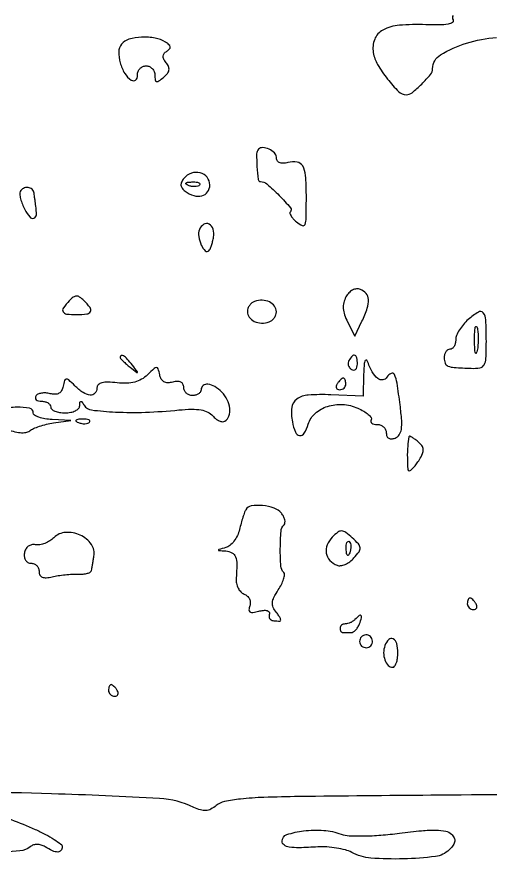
# Model space of a CAD drawing. Extents: x 0 to 5034, y 0 to 2560.
# Drawn here: x 4413.2 to 4495.1, y 2270.8 to 2419.4 of the extents above; entities that cross this region are included whole.
import ezdxf

# ---------------------------------------------------------------- set-up
doc = ezdxf.new("R2010")
doc.units = 0

msp = doc.modelspace()

# ---------------------------------------------------------------- linework, layer by layer
for points in [[(4039.932321, 2269.667715, 0.000064), (4084.731077, 2269.263702, 0.000011), (4132.120882, 2268.843403, 0.002588)], [(4648.5, 2283.373692, 0.000016), (4598.885535, 2284.40156, 0.000141), (4576.735697, 2284.853476, 0.000112), (4563.069516, 2285.125399, 0.006152), (4560.5, 2285.144331, -0.002622), (4559.259939, 2285.144711, -0.000295), (4556.44375, 2285.162003, -0.000358), (4553.092622, 2285.186952, -0.00029), (4549.5, 2285.218356, 0.003674), (4539.407469, 2285.238275, 0.000292), (4512.68601, 2285.079053, 0.00044), (4484.709252, 2284.871373, 0.000806), (4461.903307, 2284.645224, 0.005837), (4455.850616, 2284.504769, 0.018236), (4451.787918, 2284.214436, 0.024583), (4449.02413, 2283.777014, 0.122282), (4447.619218, 2283.099264, -0.053344), (4446.685864, 2282.479388, -0.100052), (4445.818838, 2282.229861, -0.092941), (4444.879675, 2282.328426, -0.041351), (4443.715911, 2282.783253, 0.100453), (4437.804075, 2284.324264, 0.005906), (4419.16167, 2285.12534, 0.006071), (4391.44418, 2285.65173, 0.001503)], [(4488.531488, 2419.690048, 0.1896), (4488.411566, 2419.345816, 0.129224), (4488.534087, 2418.944846, -0.408637), (4488.435428, 2418.50834, -0.0994), (4487.67517, 2418.209518, -0.041948), (4486.163988, 2418.069322, -0.012274), (4483.829263, 2418.106418, 0.0301), (4479.253361, 2418.016045, 0.102437), (4476.405785, 2417.184581, 0.178179), (4474.989116, 2415.6012, 0.138621), (4474.752687, 2413.285409, 0.088761), (4475.499783, 2411.243814, 0.03386), (4477.204966, 2408.727416, 0.030053), (4479.131525, 2406.545548, 0.199426), (4480.444925, 2406, 0.173131), (4481.440365, 2406.355333, 0.023402), (4483.115315, 2407.861898, 0.023273), (4484.642344, 2409.517763, 0.176397), (4485, 2410.5, -0.264167), (4486.369518, 2412.911248, -0.058802), (4490.863717, 2414.919623, -0.057171), (4496.0436, 2415.90815, -0.142389)]]:
    msp.add_lwpolyline(points, format="xyb")
for points in [[(4431.23761, 2414.75, 0.168515), (4430.768071, 2413.440938, 0.069282), (4431.011722, 2411.545523, 0.06713), (4431.790433, 2409.70497, 0.121319), (4432.929922, 2408.54331, 0.126744), (4433.336667, 2408.416852, 0.189028), (4433.685665, 2408.534197, 0.147528), (4433.9209, 2408.893363, 0.071849), (4434, 2409.440983, -0.095165), (4434.114295, 2410.036055, -0.09695), (4434.440625, 2410.542039, -0.098802), (4434.927627, 2410.880765, -0.103052), (4435.5, 2411, -0.107348), (4436.072293, 2410.875699, -0.099536), (4436.559375, 2410.523407, -0.095788), (4436.885941, 2409.996941, -0.091307), (4437, 2409.377555, 0.035306), (4437.05767, 2408.561861, 0.306971), (4437.289633, 2408.306205, 0.215989), (4437.690709, 2408.382165, 0.02003), (4438.512331, 2409.010234, 0.049512), (4439.160941, 2409.667028, 0.126631), (4439.436509, 2410.270653, 0.145126), (4439.368183, 2410.878724, 0.073278), (4438.963773, 2411.543651, -0.049285), (4438.538143, 2412.173557, -0.136617), (4438.420338, 2412.690196, -0.163957), (4438.593625, 2413.133832, -0.080125), (4439.058204, 2413.535972, 0.06555), (4439.52694, 2413.918512, 0.224331), (4439.645306, 2414.282947, 0.179998), (4439.445031, 2414.664381, 0.041609), (4438.856763, 2415.109687, 0.098759), (4437.068041, 2415.799152, 0.054603), (4434.722145, 2415.944605, 0.0556), (4432.522565, 2415.593568, 0.157066)], [(4454.918758, 2396.583333, 0.193471), (4454.58907, 2395.782347, 0.017433), (4454.647921, 2393.571578, 0.014671), (4454.848704, 2391.366781, 0.379443), (4455.262433, 2391, -0.18226), (4456.380773, 2390.578336, -0.018441), (4458.481358, 2388.589806, -0.01531), (4460.440632, 2386.466752, -0.39365), (4460.415228, 2385.748561, 0.272512), (4460.345871, 2385.480623, 0.067992), (4460.535563, 2385.049594, 0.050636), (4460.925438, 2384.538378, 0.031346), (4461.475834, 2384.020056, 0.065177), (4462.479899, 2383.38698, 0.438873), (4462.963318, 2383.588377, 0.084515), (4463.16006, 2384.667704, 0.003325), (4463.180341, 2388.705126, 0.01846), (4463.051655, 2392.042341, 0.111047), (4462.547389, 2393.692082, 0.22717), (4461.57604, 2394.365505, 0.104181), (4459.999004, 2394.289489, -0.047928), (4459.125128, 2394.148468, -0.125278), (4458.504533, 2394.264635, -0.173113), (4458.134968, 2394.628138, -0.11319), (4458, 2395.216702, 0.208176), (4457.67708, 2395.958685, 0.083281), (4456.73282, 2396.58226, 0.084508), (4455.649574, 2396.857528, 0.223184)], [(4442.031357, 2391.537783, 0.059128), (4441.617012, 2390.897852, 0.138195), (4441.514766, 2390.341767, 0.14386), (4441.718811, 2389.828785, 0.066181), (4442.237669, 2389.321326, 0.084789), (4443.728649, 2388.558422, 0.139054), (4445.136446, 2388.519784, 0.17962), (4446.119686, 2389.198749, 0.153949), (4446.5, 2390.404671, 0.170357), (4446.035883, 2391.727331, 0.163308), (4444.838942, 2392.498071, 0.147205), (4443.317217, 2392.431108, 0.136281)], [(4444.729167, 2390.395833, -0.126455), (4444.402231, 2390.202593, -0.060344), (4443.916927, 2390.123424, -0.05415), (4443.359369, 2390.160852, -0.051402), (4442.8125, 2390.316886, -0.054073), (4442.395823, 2390.538436, -0.470617), (4442.37858, 2390.720685, -0.168741), (4442.670344, 2390.862007, -0.018894), (4443.416667, 2390.921053, -0.028489), (4444.112848, 2390.910055, -0.077125), (4444.592839, 2390.799335, -0.208169), (4444.77538, 2390.614691, -0.296942)], [(4413.720165, 2389.25, 0.156849), (4413.642348, 2388.813894, 0.031796), (4413.799063, 2388.033391, 0.030683), (4414.107601, 2387.111828, 0.024551), (4414.547462, 2386.161544, 0.04708), (4415.386184, 2384.872092, 0.309746), (4416.08404, 2384.656779, 0.317032), (4416.523235, 2385.228199, 0.048043), (4416.439866, 2386.75, -0.001731), (4416.358043, 2387.30154, -0.001195), (4416.269054, 2387.926562, -0.001204), (4416.186369, 2388.527973, -0.002466), (4416.125, 2389, 0.177963), (4415.78549, 2389.657597, 0.160964), (4415.085174, 2389.972672, 0.148379), (4414.290333, 2389.818965, 0.150476)], [(4444.715727, 2382.701581, 0.130856), (4444.587008, 2381.493806, 0.066284), (4445.022233, 2380.016118, 0.09377), (4445.710454, 2379.022557, 0.415744), (4446.350558, 2379.02896, 0.092385), (4446.549751, 2379.327405, 0.019189), (4446.776305, 2379.918657, 0.019543), (4446.989099, 2380.635758, 0.017347), (4447.154931, 2381.396256, 0.115991), (4447.084885, 2382.770011, 0.202069), (4446.378502, 2383.64235, 0.273466), (4445.444985, 2383.60264, 0.158302)], [(4470.028048, 2371.052408, 0.065067), (4469.651708, 2370.056947, 0.073737), (4469.565831, 2369.040521, 0.065461), (4469.780121, 2367.94782, 0.038567), (4470.300924, 2366.72108), (4471.576261, 2364.262866), (4472.78813, 2366.830798, 0.026501), (4473.708428, 2369.0828, 0.096374), (4473.927364, 2370.605483, 0.164736), (4473.5174, 2371.644277, 0.126153), (4472.515254, 2372.355773, 0.118195), (4471.854887, 2372.442852, 0.094907), (4471.166845, 2372.234953, 0.083404), (4470.5318, 2371.753084, 0.066064)], [(4422.221549, 2370.392085, 0.030352), (4421.189074, 2369.142825, 0.287775), (4421.142956, 2368.481098, 0.25048), (4421.732866, 2368.08688, 0.024567), (4423.5, 2368, 0.026923), (4425.261894, 2368.094941, 0.254247), (4425.862883, 2368.51107, 0.288335), (4425.798269, 2369.194961, 0.03245), (4424.721549, 2370.421308, 0.042722), (4424.008899, 2371.021573, 0.157868), (4423.454226, 2371.194044, 0.159462), (4422.907173, 2371.007917, 0.043835)], [(4454.25, 2370.269359, 0.08539), (4453.772218, 2370.004617, 0.068363), (4453.367188, 2369.576698, 0.068573), (4453.093609, 2369.056902, 0.087107), (4453, 2368.523655, 0.159564), (4453.320915, 2367.543656, 0.123592), (4454.190892, 2366.822789, 0.10519), (4455.427772, 2366.524825, 0.090851), (4456.75, 2366.730641, 0.08539), (4457.227782, 2366.995383, 0.068363), (4457.632812, 2367.423302, 0.068573), (4457.906391, 2367.943098, 0.087107), (4458, 2368.476345, 0.159564), (4457.679085, 2369.456344, 0.123592), (4456.809108, 2370.177211, 0.10519), (4455.572228, 2370.475175, 0.090851)], [(4491.160323, 2367.139048, 0.038764), (4490.333689, 2366.301528, 0.037313), (4489.634595, 2365.336184, 0.039699), (4489.151162, 2364.391114, 0.098687), (4489, 2363.632705, -0.059344), (4488.925629, 2363.008301, -0.078271), (4488.70625, 2362.479607, -0.096675), (4488.381426, 2362.125502, -0.160289), (4488, 2362, 0.148195), (4487.618646, 2361.884432, 0.098894), (4487.29375, 2361.559375, 0.082425), (4487.074694, 2361.073457, 0.064853), (4487, 2360.5, 0.091518), (4487.171177, 2359.572621, 0.212069), (4487.659878, 2359.081569, 0.077014), (4488.733127, 2358.845931, 0.006146), (4491.642857, 2358.7, 0.050879), (4493.178075, 2358.798157, 0.2252), (4493.901138, 2359.301939, 0.119529), (4494.222569, 2360.41419, 0.01085), (4494.285714, 2363.32381, 0.010249), (4494.208207, 2367.104671, 0.162749), (4493.757546, 2368.288783, 0.376492), (4492.910776, 2368.429182, 0.039672)], [(4492.707261, 2361.761659, -0.082665), (4492.54341, 2361.319562, -0.67161), (4492.394187, 2361.339362, -0.053901), (4492.284834, 2362.071102, -0.008901), (4492.252183, 2363.5, -0.009782), (4492.273069, 2364.938425, -0.038992), (4492.37161, 2365.814362, -0.417468), (4492.523779, 2365.916221, -0.285845), (4492.68708, 2365.761659, -0.041951), (4492.830983, 2364.934218, -0.020826), (4492.880728, 2363.869594, -0.020511), (4492.840609, 2362.754739, -0.028254)], [(4431, 2360.622445, 0.184603), (4431.08115, 2360.410139, 0.013803), (4431.514063, 2359.952641, 0.017649), (4432.079598, 2359.425681, 0.012436), (4432.75, 2358.872445, 0.001576), (4433.879507, 2357.99236, 0.377591), (4434, 2358, 0.377591), (4434.00764, 2358.120493, 0.001576), (4433.127555, 2359.25, 0.017685), (4432.23668, 2360.306759, 0.065617), (4431.573889, 2360.869516, 0.241985), (4431.193395, 2360.90695, 0.307699)], [(4470.542705, 2360.069098, 0.108373), (4470.401101, 2359.665803, 0.099685), (4470.434921, 2359.22714, 0.095498), (4470.639411, 2358.820631, 0.090427), (4470.983688, 2358.510081, 0.136093), (4471.36964, 2358.397824, 0.190788), (4471.701458, 2358.524436, 0.140899), (4471.925389, 2358.890269, 0.067432), (4472, 2359.440983, 0.039415), (4471.914842, 2360.519563, 0.25701), (4471.592818, 2360.933879, 0.315493), (4471.13314, 2360.838655, 0.050477)], [(4473.078947, 2357.698612), (4473, 2353.897225), (4467.416858, 2354.123102, 0.026097), (4463.513786, 2354.077247, 0.13841), (4461.518685, 2353.373741, 0.215643), (4460.66583, 2351.924597, 0.074145), (4460.767607, 2349.435354, 0.047774), (4461.28338, 2347.670691, 0.269871), (4462.0258, 2347.089986, 0.304184), (4462.818473, 2347.476795, 0.054779), (4463.518181, 2349.057284, -0.135637), (4464.725765, 2350.912728, -0.103392), (4466.841018, 2352.118664, -0.093656), (4469.455267, 2352.448051, -0.089056), (4472.059821, 2351.813227, -0.028501), (4473.096223, 2351.28193, -0.047376), (4473.891425, 2350.707751, -0.063566), (4474.360444, 2350.177053, -0.295799), (4474.368861, 2349.787813, 0.19239), (4474.31665, 2349.489799, 0.184653), (4474.482953, 2349.23142, 0.108852), (4474.877993, 2349.056491, 0.050044), (4475.440983, 2349, -0.093101), (4476.036107, 2348.888218, -0.09635), (4476.542039, 2348.568594, -0.099211), (4476.880653, 2348.09174, -0.105311), (4477, 2347.531385, 0.093956), (4477.106708, 2346.968534, 0.168649), (4477.40938, 2346.615594, 0.152116), (4477.892043, 2346.504693, 0.072713), (4478.519269, 2346.645768, 0.151858), (4479.231864, 2347.2078, 0.113362), (4479.601355, 2348.144278, 0.056951), (4479.657574, 2349.693859, 0.012324), (4479.383801, 2352.364383, 0.006872), (4478.850502, 2356.133754, 0.072074), (4478.393593, 2357.620326, 0.416238), (4477.826111, 2357.82097, 0.143019), (4477.107356, 2357.173705, -0.222282), (4476.371621, 2356.691917, -0.212275), (4475.50998, 2356.935979, -0.096399), (4474.579996, 2358.076114, -0.034377), (4473.71322, 2360, 0.358048), (4473.500477, 2360.124242, 0.293733), (4473.297831, 2359.942717, 0.048188), (4473.145538, 2359.069281, 0.01389)], [(4435.715993, 2357.573157, -0.065804), (4434.703778, 2356.79728, -0.066506), (4433.52829, 2356.314432, -0.058211), (4432.134341, 2356.117078, -0.035157), (4430.465993, 2356.193763, 0.022528), (4428.893741, 2356.305849, 0.06979), (4427.839085, 2356.185916, 0.130111), (4427.230802, 2355.844585, 0.202885), (4427, 2355.299199, -0.182045), (4426.655019, 2354.383085, -0.241926), (4425.84019, 2354.061618, -0.124061), (4424.598437, 2354.509015, -0.048219), (4423.178571, 2355.678593, 0.010725), (4422.123613, 2356.689253, 0.199696), (4421.699182, 2356.843366, 0.319925), (4421.409016, 2356.615752, 0.024022), (4421.158807, 2355.585809, -0.079169), (4420.888229, 2354.840611, -0.138273), (4420.429071, 2354.377494, -0.128973), (4419.770505, 2354.203458, -0.064491), (4418.909803, 2354.313336, 0.048413), (4418.138484, 2354.437042, 0.056513), (4417.397908, 2354.399514, 0.065497), (4416.795448, 2354.216879, 0.149108), (4416.441979, 2353.90612, 0.159385), (4416.358858, 2353.562686, 0.191145), (4416.504431, 2353.266173, 0.126121), (4416.884171, 2353.065685, 0.05878), (4417.440983, 2353, -0.062283), (4418.037096, 2352.925455, -0.080552), (4418.542039, 2352.70625, -0.097988), (4418.879982, 2352.381379, -0.153634), (4419, 2352, 0.226478), (4419.182831, 2351.617064, 0.074992), (4419.734375, 2351.29375, 0.057076), (4420.542644, 2351.073116, 0.038131), (4421.5, 2351, 0.047987), (4422.45788, 2351.092143, 0.067455), (4423.270123, 2351.367188, 0.087009), (4423.820544, 2351.772561, 0.189774), (4424.015313, 2352.25, -0.024618), (4424.051545, 2352.838635, -0.359845), (4424.190608, 2352.97328, -0.25944), (4424.398553, 2352.878098, -0.016876), (4424.786858, 2352.31063, 0.224462), (4426.078806, 2351.495516, 0.017877), (4430.214506, 2351.141097, 0.021619), (4435.363631, 2351.107594, 0.015178), (4441.148095, 2351.496189, -0.0195), (4443.36461, 2351.625863, -0.047539), (4444.994513, 2351.502464, -0.067307), (4446.181228, 2351.12888, -0.110111), (4447.011402, 2350.486261, 0.051652), (4447.541984, 2349.966747, 0.065236), (4448.130111, 2349.613118, 0.079051), (4448.683572, 2349.46985, 0.163715), (4449.113307, 2349.570027, 0.176397), (4449.806403, 2350.448435, 0.107092), (4449.947303, 2351.779694, 0.089092), (4449.509983, 2353.26885, 0.080686), (4448.571429, 2354.571429, 0.058221), (4447.350245, 2355.537102, 0.108762), (4446.165968, 2355.950838, 0.199327), (4445.349922, 2355.721414, 0.229726), (4445, 2355, -0.148195), (4444.884432, 2354.618646, -0.098894), (4444.559375, 2354.29375, -0.082425), (4444.073457, 2354.074694, -0.064853), (4443.5, 2354, -0.092647), (4442.927393, 2354.107019, -0.096212), (4442.440625, 2354.413124, -0.099296), (4442.114852, 2354.86978, -0.10582), (4442, 2355.40638, 0.119974), (4441.865397, 2355.959274, 0.163819), (4441.49942, 2356.313036, 0.122128), (4440.89955, 2356.435026, 0.053388), (4440.091193, 2356.313596, -0.06441), (4439.229856, 2356.203496, -0.128984), (4438.571054, 2356.377382, -0.138346), (4438.111827, 2356.840445, -0.079167), (4437.841193, 2357.585809, 0.023631), (4437.586959, 2358.635894, 0.334711), (4437.295393, 2358.85299, 0.188232), (4436.864395, 2358.681811, 0.008808)], [(4468.5, 2356, 0.082592), (4468.343488, 2355.6179, 0.161196), (4468.3746, 2355.29375, 0.182303), (4468.586039, 2355.078288, 0.108972), (4468.940983, 2355, 0.093332), (4469.345238, 2355.076123, 0.09642), (4469.688914, 2355.29375, 0.099167), (4469.918938, 2355.618444, 0.105053), (4470, 2356, 0.042167), (4469.967655, 2356.382849, 0.061769), (4469.870461, 2356.70625, 0.081139), (4469.727648, 2356.92554, 0.210953), (4469.559017, 2357, 0.151918), (4469.34829, 2356.934461, 0.038439), (4469.066025, 2356.70625, 0.035638), (4468.768994, 2356.382774, 0.029505)], [(4409.206814, 2350.806814, 0.121793), (4408.816296, 2350.159751, 0.244165), (4408.919376, 2349.587907, 0.109954), (4409.608014, 2349.014362, 0.019355), (4411.143346, 2348.297681, 0.028768), (4412.522419, 2347.809068, 0.047559), (4413.735156, 2347.578426, 0.059779), (4414.716557, 2347.604462, 0.137086), (4415.386532, 2347.902381, -0.071107), (4416.014659, 2348.28655, -0.021949), (4417.054169, 2348.681443, -0.021465), (4418.269806, 2349.02605, -0.022033), (4419.5, 2349.261683), (4422.5, 2349.700336), (4419.25, 2349.850168, -0.029043), (4418.004932, 2349.9803, -0.04449), (4416.954687, 2350.249737, -0.05478), (4416.219032, 2350.604647, -0.258498), (4416, 2351, 0.359486), (4415.345637, 2351.792519, 0.05476), (4413.144965, 2351.971122, 0.051532), (4410.71444, 2351.649893, 0.138634)], [(4423.8125, 2349.316886, 0.051402), (4424.359369, 2349.160852, 0.05415), (4424.916927, 2349.123424, 0.060344), (4425.402231, 2349.202593, 0.126455), (4425.729167, 2349.395833, 0.296942), (4425.77538, 2349.614691, 0.208169), (4425.592839, 2349.799335, 0.077125), (4425.112848, 2349.910055, 0.028489), (4424.416667, 2349.921053, 0.018894), (4423.670344, 2349.862007, 0.168741), (4423.37858, 2349.720685, 0.470617), (4423.395823, 2349.538436, 0.054073)], [(4480.918758, 2346.872445, 0.037068), (4480.691109, 2345.26474, 0.019098), (4480.633421, 2343.231927, 0.009937), (4480.691665, 2341.27099, 0.399769), (4480.976432, 2341, 0.185978), (4481.254921, 2341.107297, 0.024546), (4481.71081, 2341.56245, 0.025766), (4482.217104, 2342.181413, 0.018961), (4482.71467, 2342.914722, 0.036668), (4483.257288, 2343.944534, 0.124269), (4483.380628, 2344.688148, 0.144024), (4483.129869, 2345.336616, 0.05581), (4482.455217, 2346.037167, 0.016895), (4481.891048, 2346.474061, 0.031812), (4481.403605, 2346.780715, 0.040673), (4481.04131, 2346.94105, 0.449987)], [(4452.697275, 2334.25, 0.044783), (4452.496379, 2333.802247, 0.008084), (4452.212426, 2332.934, 0.008658), (4451.913061, 2331.903005, 0.007742), (4451.637577, 2330.823193, -0.052923), (4451.263327, 2329.765401, -0.051385), (4450.672463, 2328.798398, -0.055755), (4449.965954, 2328.058862, -0.11075), (4449.249318, 2327.689194, 0.001931), (4448.074334, 2327.377255, 0.339351), (4448.000537, 2327.280806, 0.392167), (4448.076759, 2327.198767, 0.002119), (4449.25, 2327.116001, -0.106164), (4450.322754, 2326.810167, -0.181293), (4450.931249, 2326.120353, -0.093739), (4451.163104, 2324.825816, -0.017031), (4451.055901, 2322.378014, 0.069276), (4451.107714, 2321.522721, 0.06751), (4451.390797, 2320.706002, 0.072838), (4451.852884, 2320.0503, 0.111732), (4452.428351, 2319.665868, -0.093813), (4452.97379, 2319.328836, -0.097034), (4453.35063, 2318.819273, -0.099393), (4453.501601, 2318.215894, -0.103732), (4453.404151, 2317.610817, 0.070817), (4453.25153, 2316.944015, 0.289216), (4453.434607, 2316.591893, 0.170494), (4453.946982, 2316.493072, 0.027149), (4454.963599, 2316.700732, -0.037757), (4455.781983, 2316.849907, -0.089707), (4456.396768, 2316.804259, -0.172379), (4456.728992, 2316.579668, -0.232111), (4456.79259, 2316.227769, 0.100136), (4456.746678, 2315.638388, 0.217841), (4456.978992, 2315.26019, 0.12296), (4457.548834, 2315.05458, 0.025403), (4458.622445, 2315, 0.402809), (4458.753447, 2315.125978, 0.108231), (4458.69758, 2315.439154, 0.051845), (4458.43718, 2315.920666, 0.023348), (4458.004155, 2316.494994, -0.066541), (4457.459524, 2317.364005, -0.128332), (4457.320188, 2318.16759, -0.096816), (4457.581595, 2319.088394, -0.027606), (4458.329662, 2320.380375, 0.028012), (4458.884686, 2321.340746, 0.040355), (4459.255276, 2322.249131, 0.046415), (4459.416778, 2322.992529, 0.230601), (4459.281285, 2323.385381, -0.181839), (4458.774242, 2324.503775, -0.017788), (4458.682779, 2327.518434, -0.017893), (4458.806456, 2330.531362, -0.179024), (4459.324657, 2331.657991, 0.171918), (4459.492554, 2332.010146, 0.082297), (4459.462194, 2332.516912, 0.066538), (4459.246292, 2333.095866, 0.050768), (4458.868879, 2333.657991, 0.137815), (4457.613603, 2334.524473, 0.058725), (4455.600574, 2334.959742, 0.060137), (4453.660917, 2334.912214, 0.232801)], [(4419.551378, 2329.408521, -0.057634), (4418.852219, 2328.854316, -0.047706), (4418.000125, 2328.432383, -0.049658), (4417.13129, 2328.196406, -0.086287), (4416.386029, 2328.20101, 0.097993), (4415.712012, 2328.189525, 0.10824), (4415.119437, 2327.919162, 0.105236), (4414.682288, 2327.418135, 0.088175), (4414.452074, 2326.75, 0.078284), (4414.452291, 2326.077986, 0.105227), (4414.669678, 2325.511225, 0.12116), (4415.069458, 2325.136009, 0.128848), (4415.588484, 2325, -0.101285), (4416.127127, 2324.889756, -0.098446), (4416.585367, 2324.576241, -0.0974), (4416.892356, 2324.10801, -0.096836), (4417, 2323.557418, 0.121206), (4417.147751, 2322.956865, 0.178391), (4417.546658, 2322.596081, 0.116245), (4418.234881, 2322.491546, 0.038536), (4419.25, 2322.653019, -0.020892), (4420.274656, 2322.853274, -0.012682), (4421.5, 2323.008319, -0.012699), (4422.72568, 2323.100547, -0.021804), (4423.75, 2323.106803, 0.031155), (4424.617413, 2323.128317, 0.046811), (4425.361538, 2323.264218, 0.058158), (4425.892596, 2323.482747, 0.244992), (4426.076511, 2323.761202, -0.012077), (4426.126982, 2324.155382, -0.003172), (4426.227072, 2324.784207, -0.003219), (4426.350207, 2325.498859, -0.003295), (4426.481615, 2326.206312, 0.205522), (4426.032444, 2328.261683, 0.130077), (4424.113917, 2329.850094, 0.124085), (4421.587084, 2330.325404, 0.183112)], [(4467.661344, 2329.518487, 0.102507), (4466.784814, 2328.183815, 0.136816), (4466.63379, 2326.748761, 0.143584), (4467.244425, 2325.492067, 0.117248), (4468.483363, 2324.644758, 0.131302), (4469.109153, 2324.578619, 0.062663), (4469.892378, 2324.804665, 0.055715), (4470.70272, 2325.265898, 0.051663), (4471.414139, 2325.905125, 0.028485), (4472.288817, 2326.989844, 0.177838), (4472.475701, 2327.666005, 0.165737), (4472.186783, 2328.329246, 0.023984), (4471.12695, 2329.385112, 0.02337), (4469.98219, 2330.327679, 0.152065), (4469.287329, 2330.573699, 0.174634), (4468.626972, 2330.364123, 0.033088)], [(4470.683114, 2326.8125, -0.054073), (4470.461564, 2326.395823, -0.470617), (4470.279315, 2326.37858, -0.168741), (4470.137993, 2326.670344, -0.018894), (4470.078947, 2327.416667, -0.028489), (4470.089945, 2328.112848, -0.077125), (4470.200665, 2328.592839, -0.208169), (4470.385309, 2328.77538, -0.296942), (4470.604167, 2328.729167, -0.126455), (4470.797407, 2328.402231, -0.060344), (4470.876576, 2327.916927, -0.05415), (4470.839148, 2327.359369, -0.051402)], [(4491, 2318, 0.105053), (4491.081062, 2317.618444, 0.099167), (4491.311086, 2317.29375, 0.09642), (4491.654762, 2317.076123, 0.093332), (4492.059017, 2317, 0.108972), (4492.413961, 2317.078288, 0.182303), (4492.6254, 2317.29375, 0.161196), (4492.656512, 2317.6179, 0.082592), (4492.5, 2318, 0.029505), (4492.231006, 2318.382774, 0.035638), (4491.933975, 2318.70625, 0.038439), (4491.65171, 2318.934461, 0.151918), (4491.440983, 2319, 0.210953), (4491.272352, 2318.92554, 0.081139), (4491.129539, 2318.70625, 0.061769), (4491.032345, 2318.382849, 0.042167)], [(4471.583333, 2315.25, -0.052335), (4471.228895, 2314.962896, -0.038368), (4470.784375, 2314.720313, -0.03908), (4470.322312, 2314.554398, -0.066753), (4469.916667, 2314.5, 0.080377), (4469.566533, 2314.443348, 0.091482), (4469.269271, 2314.279687, 0.100741), (4469.070525, 2314.036048, 0.121457), (4469, 2313.75, 0.064853), (4469.037347, 2313.463272, 0.082425), (4469.146875, 2313.220313, 0.098894), (4469.309323, 2313.057784, 0.148195), (4469.5, 2313), (4470.115447, 2313), (4470.893011, 2313, 0.13875), (4471.276919, 2313.108626, 0.061199), (4471.692784, 2313.440625, 0.053891), (4472.075237, 2313.926204, 0.048303), (4472.361626, 2314.5, 0.017087), (4472.732153, 2315.573908, 0.282682), (4472.64138, 2315.925122, 0.382862), (4472.333886, 2315.936073, 0.02243)], [(4472.552786, 2312.08541, 0.099038), (4472.401684, 2311.679226, 0.097945), (4472.417584, 2311.244476, 0.097945), (4472.597789, 2310.848514, 0.099038), (4472.91459, 2310.552786, 0.099038), (4473.320774, 2310.401684, 0.097945), (4473.755524, 2310.417584, 0.097945), (4474.151486, 2310.597789, 0.099038), (4474.447214, 2310.91459, 0.099038), (4474.598316, 2311.320774, 0.097945), (4474.582416, 2311.755524, 0.097945), (4474.402211, 2312.151486, 0.099038), (4474.08541, 2312.447214, 0.099038), (4473.679226, 2312.598316, 0.097945), (4473.244476, 2312.582416, 0.097945), (4472.848514, 2312.402211, 0.099038)], [(4476.754296, 2310.75, 0.089289), (4476.537826, 2309.520578, 0.084394), (4476.755902, 2308.266768, 0.101579), (4477.318399, 2307.334864, 0.209296), (4478.083333, 2307, 0.240212), (4478.43489, 2307.179239, 0.069203), (4478.730729, 2307.734375, 0.053056), (4478.933141, 2308.542463, 0.034869), (4479, 2309.5, 0.061555), (4478.802613, 2311.097267, 0.207133), (4478.175642, 2311.914523, 0.339929), (4477.413745, 2311.801368, 0.104278)], [(4429, 2303, 0.105053), (4429.081062, 2302.618444, 0.099167), (4429.311086, 2302.29375, 0.09642), (4429.654762, 2302.076123, 0.093332), (4430.059017, 2302, 0.108972), (4430.413961, 2302.078288, 0.182303), (4430.6254, 2302.29375, 0.161196), (4430.656512, 2302.6179, 0.082592), (4430.5, 2303, 0.029505), (4430.231006, 2303.382774, 0.035638), (4429.933975, 2303.70625, 0.038439), (4429.65171, 2303.934461, 0.151918), (4429.440983, 2304, 0.210953), (4429.272352, 2303.92554, 0.081139), (4429.129539, 2303.70625, 0.061769), (4429.032345, 2303.382849, 0.042167)], [(4416.305718, 2278.982915, -0.015873), (4418.104232, 2278.118091, -0.023299), (4419.621055, 2277.23638, -0.020227), (4420.764037, 2276.431411, -0.233289), (4421, 2275.953206, -0.171988), (4420.774911, 2275.318186, -0.226552), (4420.22748, 2275.057834, -0.108922), (4419.308247, 2275.262082, -0.032091), (4418.033538, 2275.95811, 0.064167), (4417.362896, 2276.270394, 0.075019), (4416.67001, 2276.380701, 0.08109), (4416.02051, 2276.280073, 0.094578), (4415.474554, 2275.978882, -0.15288), (4413.685654, 2275.244979, -0.011622), (4408.407856, 2274.913831, -0.012269), (4403.138277, 2274.835399, -0.136825), (4401.139908, 2275.413532, -0.16088), (4400.021659, 2276.746038, -0.210313), (4400.07735, 2278.317826, -0.142697), (4401.418266, 2279.80574, -0.072471), (4403.75, 2280.816819, -0.035745), (4406.821036, 2281.416991, -0.066742), (4409.35015, 2281.387275, -0.052705), (4412.154936, 2280.670057, -0.015204)], [(4469.1849, 2278.152033, 0.076527), (4470.564981, 2277.874653, 0.015543), (4473.067718, 2277.838342, 0.015681), (4476.068783, 2277.982306, 0.01261), (4479.282613, 2278.31942, -0.008352), (4483.1067, 2278.753499, -0.028531), (4485.607793, 2278.851788, -0.044381), (4487.278718, 2278.673205, -0.148636), (4488.239756, 2278.160244, -0.071327), (4488.726504, 2277.510549, -0.159022), (4488.838929, 2276.910358, -0.126501), (4488.580079, 2276.265835, -0.037977), (4487.885723, 2275.457151, -0.167156), (4485.491546, 2274.288355, -0.023837), (4479.962118, 2273.871559, -0.026679), (4474.341329, 2274.016471, -0.103435), (4471.015126, 2274.991905, 0.057467), (4469.922439, 2275.424023, 0.025321), (4468.400592, 2275.750228, 0.024656), (4466.734312, 2275.93632, 0.030317), (4465.169742, 2275.938359, -0.008157), (4461.937074, 2275.799273, -0.046414), (4460.221693, 2275.912784, -0.116203), (4459.333155, 2276.278237, -0.241862), (4459, 2276.926676, -0.322576), (4459.826617, 2278.074628, -0.050771), (4462.705717, 2278.72205, -0.048503), (4466.177589, 2278.80124, -0.069355)]]:
    msp.add_lwpolyline(points, format="xyb", close=True)

doc.saveas('drawing.dxf')
